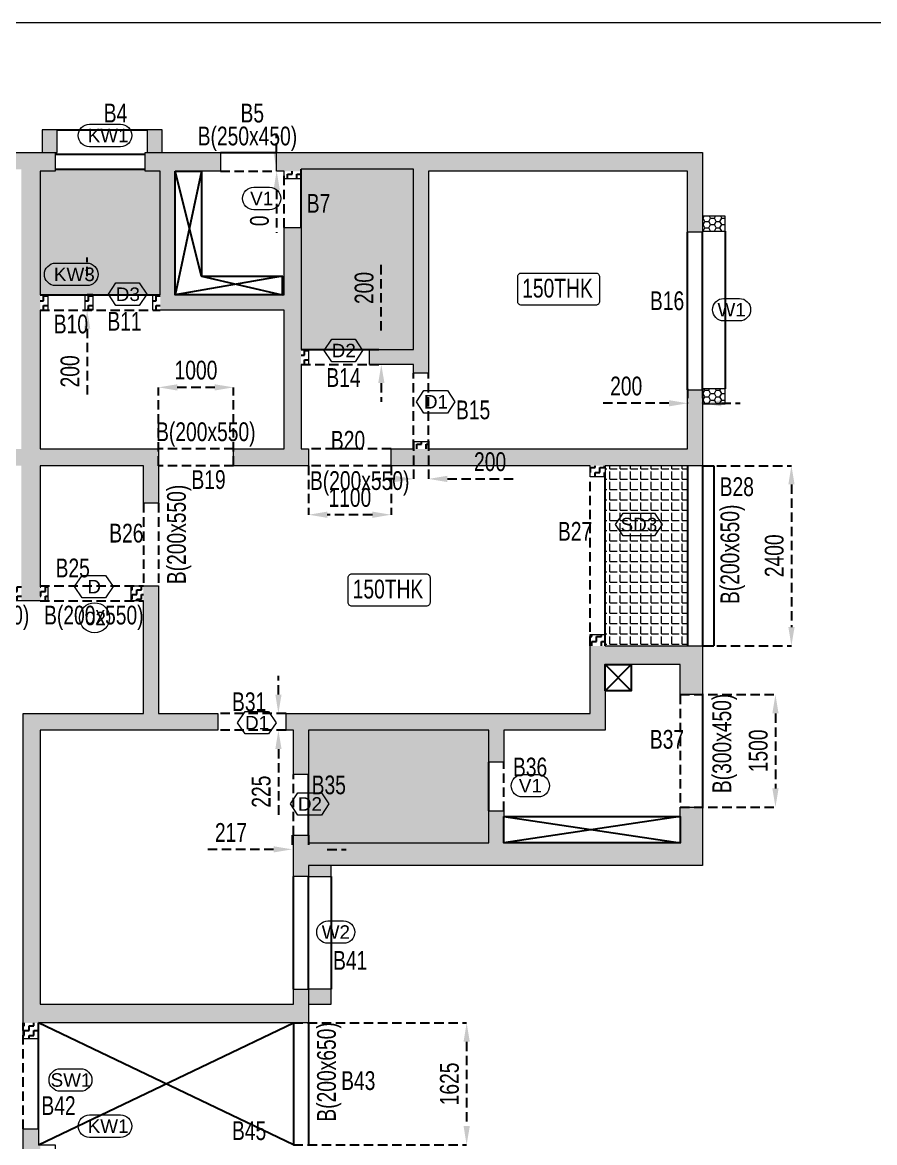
# Model space of a CAD drawing. Header units: millimetres. Extents: x 17 to 40023, y 104 to 56685.
# Drawn here: x 14725 to 26078, y 41758 to 56685 of the extents above; entities that cross this region are included whole.
import ezdxf
from ezdxf.enums import TextEntityAlignment as Align

# ---------------------------------------------------------------- set-up
doc = ezdxf.new("R2010")
doc.units = ezdxf.units.MM
doc.linetypes.add('HIDDEN', pattern=[0.375, 0.25, -0.125])
for name, color, linetype, lineweight in [('A-OPNG-DOOR-TAGS', 8, 'Continuous', 15), ('A-OPNG-WNDW-TAGS', 8, 'Continuous', 15), ("S-BEAM NO'S", 2, 'Continuous', 20), ('S-GENERAL', 252, 'Continuous', 20), ('S-HATCH', 8, 'Continuous', 20), ('s-text', 20, 'Continuous', 13), ('S-WALL', 100, 'Continuous', 20)]:
    doc.layers.add(name, color=color, linetype=linetype, lineweight=lineweight)
for name, color, linetype in [('S-BEAM', 4, 'HIDDEN'), ('S-BEAM 1', 6, 'Continuous'), ('S-CUTOUT', 25, 'Continuous'), ('S-WALL HATCH', 251, 'Continuous')]:
    doc.layers.add(name, color=color, linetype=linetype)
doc.styles.add('Dim.s & Anno.(Misc.)', font='ARIALN.TTF')
doc.styles.add('SOBHA', font='swisscl.ttf')
doc.styles.add('SOBHA SMALL', font='arial.ttf', dxfattribs={"height": 100})
doc.dimstyles.new('S-100-2', dxfattribs={"dimscale": 100, "dimtxt": 2.5, "dimasz": 2.5, "dimexe": 0, "dimexo": 0, "dimgap": 1, "dimtad": 1, "dimdec": 0, "dimzin": 0, "dimdsep": 46, "dimtxsty": 'SOBHA', "dimcen": 0.0895, "dimclrd": 8, "dimclre": 8, "dimclrt": 2, "dimadec": 0, "dimazin": 0, "dimtfac": 1, "dimtdec": 0, "dimtofl": 0, "dimtmove": 0, "dimatfit": 3, "dimfxl": 0.18, "dimtolj": 1, "dimtzin": 0, "dimlwd": -1, "dimlwe": -1, "dimarcsym": 1})
pattern_1 = [(0, (0, 0), (62.5, 62.5), [62.5, -62.5]), (90, (62.5, 0), (-62.5, 62.5), [62.5, -62.5])]
pattern_2 = [(0, (-597856.83, -91847.9), (75, 43.30127), [50, -100]), (120, (-597856.83, -91847.9), (-75, 43.30127), [50, -100]), (60, (-597856.83, -91847.9), (2e-14, 86.60254), [-100, 50])]

# ---------------------------------------------------------------- blocks, each defined once
blk = doc.blocks.new('WING 05 TYP WALLS')
at = {"layer": 'S-WALL HATCH', "ltscale": 7.5, "transparency": 33554687}
h = blk.add_hatch(color=251, dxfattribs=at)
h.dxf.hatch_style = 1
h.paths.add_polyline_path([(-596732, -44998), (-598307, -44998), (-598307, -43148), (-598307, -42948), (-598307, -41298), (-598107, -41298), (-598107, -41048), (-599307, -41048), (-599307, -41273), (-598557, -41273), (-598557, -44998), (-602082, -44998), (-602282, -44998), (-602282, -45023), (-602582, -45023), (-602582, -45223), (-602282, -45223), (-600232, -45223), (-600232, -45723), (-600032, -45723), (-600032, -45223), (-598557, -45223), (-598557, -46823), (-598557, -47023), (-598307, -47023), (-598307, -46823), (-598307, -45223), (-596932, -45223), (-596932, -45723), (-596732, -45723), (-596732, -45223)])
h = blk.add_hatch(color=251, dxfattribs=at)
h.dxf.hatch_style = 1
h.paths.add_polyline_path([(-594832, -42048), (-595057, -42048), (-595057, -42948), (-596507, -42948), (-596507, -41298), (-595907, -41298), (-595907, -41048), (-596907, -41048), (-596907, -41298), (-596707, -41298), (-596707, -42948), (-596707, -43148), (-595057, -43148), (-595057, -44998), (-595732, -44998), (-595732, -45223), (-594732, -45223), (-594732, -44998), (-594832, -44998), (-594832, -43873), (-594832, -43673)])
h = blk.add_hatch(color=251, dxfattribs=at)
h.dxf.hatch_style = 1
h.paths.add_polyline_path([(-593132, -41298), (-589682, -41298), (-589682, -42110), (-589482, -42110), (-589482, -41298), (-589482, -41048), (-593132, -41048), (-595157, -41048), (-595157, -41298), (-595057, -41298), (-594832, -41298), (-594832, -41273), (-593332, -41273), (-593332, -43673), (-593922, -43673), (-593922, -43873), (-593332, -43873), (-593332, -43988), (-593132, -43988)])
h = blk.add_hatch(dxfattribs=at)
h.set_pattern_fill('ZIGZAG', color=251, scale=500)
h.set_pattern_definition([(0, (-595056.83, -41397.9), (62.5, 62.5), [62.5, -62.5]), (90, (-594994.33, -41397.9), (-62.5, 62.5), [62.5, -62.5])])
h.paths.add_polyline_path([(-594832, -41298), (-595057, -41298), (-595057, -41398), (-594832, -41398)])
h = blk.add_hatch(dxfattribs=at)
h.set_pattern_fill('ZIGZAG', color=251, scale=500)
h.set_pattern_definition([(0, (-598306.83, -43147.9), (62.5, 62.5), [62.5, -62.5]), (90, (-598244.33, -43147.9), (-62.5, 62.5), [62.5, -62.5])])
h.paths.add_polyline_path([(-598207, -42948), (-598307, -42948), (-598307, -43148), (-598207, -43148)])
h = blk.add_hatch(dxfattribs=at)
h.set_pattern_fill('ZIGZAG', color=251, scale=500)
h.set_pattern_definition([(0, (-597706.83, -43147.9), (62.5, 62.5), [62.5, -62.5]), (90, (-597644.33, -43147.9), (-62.5, 62.5), [62.5, -62.5])])
h.paths.add_polyline_path([(-597607, -42948), (-597707, -42948), (-597707, -43148), (-597607, -43148)])
h = blk.add_hatch(dxfattribs=at)
h.set_pattern_fill('ZIGZAG', color=251, scale=500)
h.set_pattern_definition([(0, (-596806.83, -43147.9), (62.5, 62.5), [62.5, -62.5]), (90, (-596744.33, -43147.9), (-62.5, 62.5), [62.5, -62.5])])
h.paths.add_polyline_path([(-596707, -42948), (-596807, -42948), (-596807, -43148), (-596707, -43148)])
h = blk.add_hatch(dxfattribs=at)
h.set_pattern_fill('ZIGZAG', color=251, scale=500)
h.set_pattern_definition([(0, (-594831.83, -43872.9), (62.5, 62.5), [62.5, -62.5]), (90, (-594769.33, -43872.9), (-62.5, 62.5), [62.5, -62.5])])
h.paths.add_polyline_path([(-594732, -43673), (-594832, -43673), (-594832, -43873), (-594732, -43873)])
h = blk.add_hatch(color=251, dxfattribs=at)
h.dxf.hatch_style = 1
h.paths.add_polyline_path([(-589482, -44998), (-589482, -44210), (-589682, -44210), (-589682, -44998), (-593132, -44998), (-593332, -44998), (-593632, -44998), (-593632, -45223), (-590982, -45223), (-590782, -45223), (-589482, -45223)])
h = blk.add_hatch(dxfattribs=at)
h.set_pattern_fill('ZIGZAG', color=251, scale=500)
h.set_pattern_definition([(0, (-593331.83, -45372.9), (62.5, 62.5), [62.5, -62.5]), (90, (-593269.33, -45372.9), (-62.5, 62.5), [62.5, -62.5])])
h.paths.add_polyline_path([(-590782, -45223), (-590982, -45223), (-590982, -45373), (-590782, -45373)])
h.paths.add_polyline_path([(-593132, -44898), (-593332, -44898), (-593332, -44998), (-593132, -44998)])
h = blk.add_hatch(dxfattribs=at)
h.set_pattern_fill('ZIGZAG', color=251, scale=500)
h.set_pattern_definition([(0, (-598656.83, -47022.9), (62.5, 62.5), [62.5, -62.5]), (90, (-598594.33, -47022.9), (-62.5, 62.5), [62.5, -62.5])])
h.paths.add_polyline_path([(-598207, -46823), (-598307, -46823), (-598307, -47023), (-598207, -47023)])
h.paths.add_polyline_path([(-598557, -46823), (-598657, -46823), (-598657, -47023), (-598557, -47023)])
h = blk.add_hatch(color=251, dxfattribs=at)
h.dxf.hatch_style = 1
h.paths.add_polyline_path([(-594732, -52398), (-594732, -52198), (-594932, -52198), (-594932, -52398), (-598307, -52398), (-598307, -48748), (-595942, -48748), (-595942, -48523), (-596732, -48523), (-596732, -46823), (-596932, -46823), (-596932, -47023), (-596932, -48523), (-598532, -48523), (-598532, -52648), (-598332, -52648), (-594732, -52648)])
h = blk.add_hatch(dxfattribs=at)
h.set_pattern_fill('ZIGZAG', color=251, scale=500)
h.set_pattern_definition(pattern_1)
h.paths.add_polyline_path([(-596932, -46823), (-597097, -46823), (-597097, -47023), (-596932, -47023)], flags=17)
h = blk.add_hatch(dxfattribs=at)
h.set_pattern_fill('ZIGZAG', color=251, scale=500)
h.set_pattern_definition(pattern_1)
h.paths.add_polyline_path([(-590782, -47473), (-590982, -47473), (-590982, -47623), (-590782, -47623)])
h = blk.add_hatch(color=251, dxfattribs=at)
h.dxf.hatch_style = 1
h.paths.add_polyline_path([(-590782, -48523), (-590782, -47873), (-589782, -47873), (-589782, -48273), (-589482, -48273), (-589482, -47623), (-589782, -47623), (-590782, -47623), (-590982, -47623), (-590982, -48523), (-595032, -48523), (-595032, -48748), (-594932, -48748), (-594932, -49338), (-594732, -49338), (-594732, -48748), (-592332, -48748), (-592332, -49173), (-592132, -49173), (-592132, -48748), (-590782, -48748)])
h = blk.add_hatch(color=251, dxfattribs=at)
h.dxf.hatch_style = 1
h.paths.add_polyline_path([(-589482, -49773), (-589782, -49773), (-589782, -50248), (-592132, -50248), (-592132, -49823), (-592332, -49823), (-592332, -50248), (-594732, -50248), (-594932, -50248), (-594932, -50548), (-594732, -50548), (-589482, -50548)])
h = blk.add_hatch(color=251, dxfattribs=at)
h.dxf.hatch_style = 1
h.paths.add_polyline_path([(-594732, -50148), (-594932, -50148), (-594932, -50248), (-594732, -50248)], flags=17)
h = blk.add_hatch(color=251, dxfattribs=at)
h.dxf.hatch_style = 1
h.paths.add_polyline_path([(-594732, -50548), (-594932, -50548), (-594932, -50698), (-594732, -50698)], flags=17)
h = blk.add_hatch(dxfattribs=at)
h.set_pattern_fill('ZIGZAG', color=251, scale=500)
h.set_pattern_definition(pattern_1)
h.paths.add_polyline_path([(-598332, -52648), (-598532, -52648), (-598532, -52860), (-598332, -52860)])
h = blk.add_hatch(color=251, dxfattribs=at)
h.dxf.hatch_style = 1
h.paths.add_polyline_path([(-596732, -58173), (-598307, -58173), (-598307, -56323), (-598307, -56123), (-598307, -54473), (-598307, -54273), (-598332, -54273), (-598332, -54060), (-598532, -54060), (-598532, -58398), (-596982, -58398), (-596982, -59898), (-596982, -60098), (-596732, -60098), (-596732, -59898)])
at = {"layer": 'S-WALL'}
blk.add_lwpolyline([(-599307, -41048), (-598107, -41048), (-598107, -41298), (-598307, -41298), (-598307, -42948), (-598207, -42948), (-598207, -43148), (-598307, -43148), (-598307, -44998), (-596732, -44998), (-596732, -45223), (-596732, -45723), (-596932, -45723), (-596932, -45223), (-598307, -45223), (-598307, -46823), (-598207, -46823), (-598207, -47023), (-598657, -47023)], dxfattribs=at)
for points in [[(-595907, -41048), (-595907, -41298), (-596507, -41298), (-596507, -42948), (-595057, -42948), (-595057, -42048), (-594832, -42048), (-594832, -43673), (-594732, -43673), (-594732, -43873), (-594832, -43873), (-594832, -44998), (-594732, -44998), (-594732, -45223), (-595732, -45223), (-595732, -44998), (-595057, -44998), (-595057, -43148), (-596807, -43148), (-596807, -42948), (-596707, -42948), (-596707, -41298), (-596907, -41298), (-596907, -41048)], [(-593132, -41048), (-589482, -41048), (-589482, -41298), (-589482, -42110), (-589682, -42110), (-589682, -41298), (-593132, -41298), (-593132, -43988), (-593332, -43988), (-593332, -43873), (-593922, -43873), (-593922, -43673), (-593332, -43673), (-593332, -41273), (-594832, -41273), (-594832, -41398), (-595057, -41398), (-595057, -41298), (-595157, -41298), (-595157, -41048)], [(-597607, -42948), (-597607, -43148), (-597707, -43148), (-597707, -42948)], [(-593332, -44898), (-593132, -44898), (-593132, -44998), (-589682, -44998), (-589682, -44210), (-589482, -44210), (-589482, -44998), (-589482, -45223), (-590782, -45223), (-590782, -45373), (-590982, -45373), (-590982, -45223), (-593632, -45223), (-593632, -44998), (-593332, -44998)], [(-595942, -48748), (-598307, -48748), (-598307, -52398), (-594932, -52398), (-594932, -52198), (-594732, -52198), (-594732, -52398), (-594732, -52648), (-598332, -52648), (-598332, -52860), (-598532, -52860), (-598532, -52648), (-598532, -48523), (-596932, -48523), (-596932, -47023), (-597097, -47023), (-597097, -46823), (-596732, -46823), (-596732, -48523), (-595942, -48523)], [(-590982, -47473), (-590782, -47473), (-590782, -47623), (-589782, -47623), (-589482, -47623), (-589482, -48273), (-589782, -48273), (-589782, -47873), (-590782, -47873), (-590782, -48523), (-590782, -48748), (-592132, -48748), (-592132, -49173), (-592332, -49173), (-592332, -48748), (-594732, -48748), (-594732, -49338), (-594932, -49338), (-594932, -48748), (-595032, -48748), (-595032, -48523), (-590982, -48523), (-590982, -47623)], [(-592332, -49823), (-592132, -49823), (-592132, -50248), (-589782, -50248), (-589782, -49773), (-589482, -49773), (-589482, -50548), (-594732, -50548), (-594732, -50698), (-594932, -50698), (-594932, -50548), (-594932, -50248), (-594932, -50148), (-594732, -50148), (-594732, -50248), (-592332, -50248)], [(-597097, -60098), (-597097, -59898), (-596982, -59898), (-596982, -58398), (-598532, -58398), (-598532, -54060), (-598332, -54060), (-598332, -54273), (-598107, -54273), (-598107, -54473), (-598307, -54473), (-598307, -56123), (-598207, -56123), (-598207, -56323), (-598307, -56323), (-598307, -58173), (-596732, -58173), (-596732, -59898), (-596732, -59898), (-596732, -60098)]]:
    blk.add_lwpolyline(points, close=True, dxfattribs=at)
blk = doc.blocks.new('rer')
at = {"layer": 'S-HATCH', "linetype": 'Continuous', "ltscale": 500, "transparency": 33554687}
h = blk.add_hatch(dxfattribs=at)
h.set_pattern_fill('HONEY', color=25, scale=400)
h.set_pattern_definition(pattern_2)
h.paths.add_polyline_path([(-601407, -40748), (-601607, -40748), (-601607, -41048), (-601407, -41048)])
h.paths.add_polyline_path([(-599107, -40748), (-599307, -40748), (-599307, -41048), (-599107, -41048)])
h.paths.add_polyline_path([(-598082, -40748), (-598282, -40748), (-598282, -41048), (-598107, -41048), (-598082, -41048)])
h.paths.add_polyline_path([(-596682, -40748), (-596882, -40748), (-596882, -41048), (-596682, -41048)])
at = {"layer": 'S-HATCH', "ltscale": 7.5}
h = blk.add_hatch(dxfattribs=at)
h.set_pattern_fill('TRIANG', color=8, scale=500)
h.set_pattern_definition([(60, (105314.17, -1923.17), (-93.75, 162.379763), [93.75, -93.75]), (120, (105314.17, -1923.17), (-187.5, 1e-07), [93.75, -93.75]), (0, (105267.3, -1841.98), (93.75, 162.379763), [93.75, -93.75])])
h.paths.add_polyline_path([(-598307, -42948), (-596707, -42948), (-596707, -41273), (-598307, -41273)])
h.paths.add_polyline_path([(-593332, -41273), (-594832, -41273), (-594832, -43673), (-593332, -43673)])
h.paths.add_polyline_path([(-594732, -50248), (-592332, -50248), (-592332, -48748), (-594732, -48748)])
at = {"layer": 'S-HATCH', "linetype": 'Continuous', "ltscale": 500, "transparency": 33554687}
h = blk.add_hatch(dxfattribs=at)
h.set_pattern_fill('HONEY', color=25, scale=400)
h.set_pattern_definition(pattern_2)
h.paths.add_polyline_path([(-589182, -44198), (-589482, -44198), (-589482, -44398), (-589182, -44398)])
h.paths.add_polyline_path([(-589182, -41898), (-589482, -41898), (-589482, -42098), (-589182, -42098)])
at = {"layer": 'S-HATCH', "ltscale": 7.5}
h = blk.add_hatch(dxfattribs=at)
h.set_pattern_fill('ANGLE', color=8, scale=500)
h.set_pattern_definition([(0, (0, 0), (0, 137.5), [100, -37.5]), (90, (0, 0), (-137.5, 8e-15), [100, -37.5])])
h.paths.add_polyline_path([(-590782, -47623), (-589682, -47623), (-589682, -45223), (-590782, -45223)])
at = {"layer": 'S-HATCH', "linetype": 'Continuous', "ltscale": 500, "transparency": 33554687}
h = blk.add_hatch(dxfattribs=at)
h.set_pattern_fill('HONEY', color=25, scale=400)
h.set_pattern_definition(pattern_2)
h.paths.add_polyline_path([(-594432, -50548), (-594732, -50548), (-594732, -50698), (-594432, -50698)])
h.paths.add_polyline_path([(-594432, -52198), (-594732, -52198), (-594732, -52398), (-594432, -52398)])
h.paths.add_polyline_path([(-589182, -55098), (-589482, -55098), (-589482, -55298), (-589182, -55298)])
h.paths.add_polyline_path([(-589182, -57398), (-589482, -57398), (-589482, -57410), (-589482, -57598), (-589182, -57598)])
at = {"layer": 'S-BEAM', "ltscale": 500}
for p, q in [((-595907, -41298), (-595157, -41298)), ((-595057, -42048), (-595057, -41298)), ((-598307, -43148), (-596707, -43148)), ((-594832, -43873), (-593922, -43873)), ((-593332, -44998), (-593332, -43988)), ((-593132, -44998), (-593132, -43988)), ((-595732, -44998), (-596732, -44998)), ((-593632, -44998), (-594732, -44998)), ((-595732, -45223), (-596732, -45223)), ((-593632, -45223), (-594732, -45223)), ((-590982, -47623), (-590982, -45373)), ((-596932, -45723), (-596932, -46823)), ((-596732, -45723), (-596732, -46823)), ((-598307, -46823), (-596932, -46823)), ((-598307, -47023), (-596932, -47023)), ((-589782, -48273), (-589782, -49773)), ((-595032, -48523), (-595942, -48523)), ((-595032, -48748), (-595942, -48748)), ((-592132, -49823), (-592132, -49173)), ((-594932, -50148), (-594932, -49338)), ((-598532, -54060), (-598532, -52648))]:
    blk.add_line(p, q, dxfattribs=at)
at = {"layer": 'S-BEAM 1', "color": 1}
for p, q in [((-598082, -40748), (-596882, -40748)), ((-595907, -41048), (-595157, -41048)), ((-598107, -41073), (-596907, -41073)), ((-598107, -41273), (-596907, -41273)), ((-594832, -42048), (-594832, -41273)), ((-589682, -44210), (-589682, -42110)), ((-589482, -44210), (-589482, -42110)), ((-589182, -42098), (-589182, -44198)), ((-598307, -42948), (-596707, -42948)), ((-594832, -43673), (-593922, -43673)), ((-589682, -45223), (-589682, -47623)), ((-589482, -45223), (-589482, -47623)), ((-589482, -45223), (-589332, -45223)), ((-589332, -45223), (-589332, -47623)), ((-590782, -47623), (-590782, -45373)), ((-589482, -47623), (-589332, -47623)), ((-589482, -48273), (-589482, -49773)), ((-592332, -49823), (-592332, -49173)), ((-594732, -50148), (-594732, -49338)), ((-594932, -52198), (-594932, -50698)), ((-594732, -52198), (-594732, -50698)), ((-594432, -50698), (-594432, -52198)), ((-598332, -54060), (-598332, -52648)), ((-594932, -52648), (-594932, -54273)), ((-594732, -52648), (-594732, -54273))]:
    blk.add_line(p, q, dxfattribs=at)
for points in [[(-596507, -41298), (-596157, -41298), (-596157, -42698), (-595082, -42698), (-595082, -42948), (-596507, -42948)], [(-590782, -48223), (-590782, -47873), (-590432, -47873), (-590432, -48223)], [(-592132, -49898), (-589782, -49898), (-589782, -50248), (-592132, -50248)]]:
    blk.add_lwpolyline(points, close=True, dxfattribs=at)
at = {"layer": 'S-CUTOUT', "color": 35}
for p, q in [((-596157, -41298), (-596507, -42948)), ((-596157, -42698), (-596507, -41298)), ((-595082, -42698), (-596507, -42948)), ((-596157, -42698), (-595082, -42948)), ((-590432, -47873), (-590782, -48223)), ((-590782, -47873), (-590432, -48223)), ((-589782, -49898), (-592132, -50248)), ((-592132, -49898), (-589782, -50248)), ((-598332, -54273), (-594932, -52648)), ((-594932, -54273), (-598332, -52648))]:
    blk.add_line(p, q, dxfattribs=at)
at = {"layer": 'S-WALL'}
for points in [[(-598082, -41048), (-598082, -40748), (-598282, -40748), (-598282, -41048)], [(-596682, -41048), (-596682, -40748), (-596882, -40748), (-596882, -41048)], [(-589482, -42098), (-589182, -42098), (-589182, -41898), (-589482, -41898)], [(-589482, -44398), (-589182, -44398), (-589182, -44198), (-589482, -44198)], [(-594732, -50698), (-594432, -50698), (-594432, -50548), (-594732, -50548)], [(-594732, -52398), (-594432, -52398), (-594432, -52198), (-594732, -52198)]]:
    blk.add_lwpolyline(points, close=True, dxfattribs=at)
blk = doc.blocks.new('TAGS W5')
at = {"layer": 'A-OPNG-DOOR-TAGS'}
for points in [[(27479, -1504), (27064, -1504, -1), (27064, -1204), (27479, -1204, -1)], [(29462, -2343), (29254, -2343, -1), (29254, -2043), (29462, -2043, -1)], [(27029, -3354), (26614, -3354, -1), (26614, -3054), (27029, -3054, -1)], [(35723, -3825), (35515, -3825, -1), (35515, -3525), (35723, -3525, -1)], [(33042, -10168), (32834, -10168, -1), (32834, -9868), (33042, -9868, -1)], [(30450, -12118), (30242, -12118, -1), (30242, -11818), (30450, -11818, -1)], [(27479, -14704), (27064, -14704, -1), (27064, -14404), (27479, -14404, -1)]]:
    blk.add_lwpolyline(points, format="xyb", close=True, dxfattribs=at)
for points in [[(27727, -3619), (27416, -3619), (27316, -3469), (27416, -3319), (27727, -3319), (27827, -3469)], [(30604, -4369), (30292, -4369), (30192, -4219), (30292, -4069), (30604, -4069), (30704, -4219)], [(31833, -5052), (31521, -5052), (31421, -4902), (31521, -4752), (31833, -4752), (31933, -4902)], [(34593, -6688), (34174, -6688), (34074, -6538), (34174, -6388), (34593, -6388), (34693, -6538)], [(27279, -7515), (26967, -7515), (26867, -7365), (26967, -7215), (27279, -7215), (27379, -7365)], [(29450, -9328), (29138, -9328), (29038, -9178), (29138, -9028), (29450, -9028), (29550, -9178)], [(30154, -10411), (29842, -10411), (29742, -10261), (29842, -10111), (30154, -10111), (30254, -10261)]]:
    blk.add_lwpolyline(points, close=True, dxfattribs=at)
blk.add_circle((27133, -7780, 0), 200, dxfattribs=at)
at = {"layer": 'A-OPNG-WNDW-TAGS'}
blk.add_lwpolyline([(26947, -14089), (26676, -14089, -1), (26676, -13789), (26947, -13789, -1)], format="xyb", close=True, dxfattribs=at)
at = {"layer": 'A-OPNG-DOOR-TAGS', "style": 'SOBHA SMALL'}
for s, p in [('KW1', (27313, -1354)), ('V1', (29359, -2193)), ('KW3', (26863, -3204)), ('D3', (27576, -3469)), ('W1', (35620, -3675)), ('D2', (30452, -4219)), ('D1', (31681, -4902)), ('SD3', (34385, -6538, 0)), ('D', (27127, -7365)), ('02', (27145, -7790, 0)), ('D1', (29298, -9178)), ('V1', (32939, -10018)), ('D2', (30002, -10261)), ('W2', (30347, -11968)), ('SW1', (26819, -13939)), ('KW1', (27313, -14554))]:
    blk.add_text(s, height=180, dxfattribs=at).set_placement(p, align=Align.MIDDLE_CENTER)
blk = doc.blocks.new('*D112')
at = {"layer": 'Defpoints', "color": 0, "linetype": 'Continuous', "ltscale": 500, "transparency": 16777216}
for p in [(17362, 54703), (18112, 54703), (18112, 54703)]:
    blk.add_point(p, dxfattribs=at)
at = {"layer": 'S-BEAM', "color": 8, "ltscale": 500, "transparency": 16777216}
for p, q in [((18112, 54953), (18112, 55203)), ((17362, 54703), (18112, 54703)), ((18112, 54703), (18112, 54703)), ((18112, 54453), (18112, 53879))]:
    blk.add_line(p, q, dxfattribs=at)
at = {"layer": 'S-BEAM', "color": 8, "linetype": 'Continuous', "ltscale": 500, "transparency": 16777216}
for points in [[(18070, 54953), (18154, 54953), (18112, 54703)], [(18070, 54453), (18154, 54453), (18112, 54703)]]:
    blk.add_solid(points, dxfattribs=at)
at = {"layer": 'S-BEAM', "color": 2, "linetype": 'Continuous', "ltscale": 500, "transparency": 16777216, "insert": (17884, 54041), "char_height": 250, "attachment_point": 5, "rotation": 90, "style": 'SOBHA'}
blk.add_mtext('\\A1;0', dxfattribs=at)
blk = doc.blocks.new('*D119')
at = {"layer": 'Defpoints', "color": 0, "linetype": 'Continuous', "ltscale": 500, "transparency": 16777216}
for p in [(16537, 51822), (16537, 50778), (17537, 50778)]:
    blk.add_point(p, dxfattribs=at)
at = {"layer": 'S-BEAM', "color": 8, "ltscale": 500, "transparency": 16777216}
for p, q in [((16537, 50778), (16537, 51822)), ((17287, 51822), (16787, 51822)), ((17537, 50778), (17537, 51822))]:
    blk.add_line(p, q, dxfattribs=at)
at = {"layer": 'S-BEAM', "color": 8, "linetype": 'Continuous', "ltscale": 500, "transparency": 16777216}
for points in [[(16787, 51863), (16787, 51780), (16537, 51822)], [(17287, 51863), (17287, 51780), (17537, 51822)]]:
    blk.add_solid(points, dxfattribs=at)
at = {"layer": 'S-BEAM', "color": 2, "linetype": 'Continuous', "ltscale": 500, "transparency": 16777216, "insert": (17037, 52050), "char_height": 250, "attachment_point": 5, "style": 'SOBHA'}
blk.add_mtext('\\A1;1000', dxfattribs=at)
blk = doc.blocks.new('*D120')
at = {"layer": 'Defpoints', "color": 0, "linetype": 'Continuous', "ltscale": 500, "transparency": 16777216}
for p in [(18537, 50778), (19637, 50778), (18537, 50125)]:
    blk.add_point(p, dxfattribs=at)
at = {"layer": 'S-BEAM', "color": 8, "ltscale": 500, "transparency": 16777216}
for p, q in [((18537, 50778), (18537, 50125)), ((19637, 50778), (19637, 50125)), ((19387, 50125), (18787, 50125))]:
    blk.add_line(p, q, dxfattribs=at)
at = {"layer": 'S-BEAM', "color": 8, "linetype": 'Continuous', "ltscale": 500, "transparency": 16777216}
for points in [[(18787, 50166), (18787, 50083), (18537, 50125)], [(19387, 50166), (19387, 50083), (19637, 50125)]]:
    blk.add_solid(points, dxfattribs=at)
at = {"layer": 'S-BEAM', "color": 2, "linetype": 'Continuous', "ltscale": 500, "transparency": 16777216, "insert": (19087, 50353), "char_height": 250, "attachment_point": 5, "style": 'SOBHA'}
blk.add_mtext('\\A1;1100', dxfattribs=at)
blk = doc.blocks.new('*D123')
at = {"layer": 'Defpoints', "color": 0, "linetype": 'Continuous', "ltscale": 500, "transparency": 16777216}
for p in [(23787, 50778), (23787, 48378), (24970, 48378)]:
    blk.add_point(p, dxfattribs=at)
at = {"layer": 'S-BEAM', "color": 8, "ltscale": 500, "transparency": 16777216}
for p, q in [((23787, 50778), (24970, 50778)), ((24970, 50528), (24970, 48628)), ((23787, 48378), (24970, 48378))]:
    blk.add_line(p, q, dxfattribs=at)
at = {"layer": 'S-BEAM', "color": 8, "linetype": 'Continuous', "ltscale": 500, "transparency": 16777216}
for points in [[(24929, 50528), (25012, 50528), (24970, 50778)], [(24929, 48628), (25012, 48628), (24970, 48378)]]:
    blk.add_solid(points, dxfattribs=at)
at = {"layer": 'S-BEAM', "color": 2, "linetype": 'Continuous', "ltscale": 500, "transparency": 16777216, "insert": (24742, 49578), "char_height": 250, "attachment_point": 5, "rotation": 90, "style": 'SOBHA'}
blk.add_mtext('\\A1;2400', dxfattribs=at)
blk = doc.blocks.new('*D124')
at = {"layer": 'Defpoints', "color": 0, "linetype": 'Continuous', "ltscale": 500, "transparency": 16777216}
for p in [(23487, 47728), (23487, 46228), (24757, 46228)]:
    blk.add_point(p, dxfattribs=at)
at = {"layer": 'S-BEAM', "color": 8, "ltscale": 500, "transparency": 16777216}
for p, q in [((23487, 47728), (24757, 47728)), ((24757, 47478), (24757, 46478)), ((23487, 46228), (24757, 46228))]:
    blk.add_line(p, q, dxfattribs=at)
at = {"layer": 'S-BEAM', "color": 8, "linetype": 'Continuous', "ltscale": 500, "transparency": 16777216}
for points in [[(24716, 47478), (24799, 47478), (24757, 47728)], [(24716, 46478), (24799, 46478), (24757, 46228)]]:
    blk.add_solid(points, dxfattribs=at)
at = {"layer": 'S-BEAM', "color": 2, "linetype": 'Continuous', "ltscale": 500, "transparency": 16777216, "insert": (24529, 46978), "char_height": 250, "attachment_point": 5, "rotation": 90, "style": 'SOBHA'}
blk.add_mtext('\\A1;1500', dxfattribs=at)
blk = doc.blocks.new('*D166')
at = {"layer": 'Defpoints', "color": 0, "linetype": 'Continuous', "ltscale": 500, "transparency": 16777216}
for p in [(18337, 43353), (18337, 41728), (20643, 41728)]:
    blk.add_point(p, dxfattribs=at)
at = {"layer": 'S-BEAM', "color": 8, "ltscale": 500, "transparency": 16777216}
for p, q in [((18337, 43353), (20643, 43353)), ((20643, 43103), (20643, 41978)), ((18337, 41728), (20643, 41728))]:
    blk.add_line(p, q, dxfattribs=at)
at = {"layer": 'S-BEAM', "color": 8, "linetype": 'Continuous', "ltscale": 500, "transparency": 16777216}
for points in [[(20602, 43103), (20685, 43103), (20643, 43353)], [(20602, 41978), (20685, 41978), (20643, 41728)]]:
    blk.add_solid(points, dxfattribs=at)
at = {"layer": 'S-BEAM', "color": 2, "linetype": 'Continuous', "ltscale": 500, "transparency": 16777216, "insert": (20415, 42540), "char_height": 250, "attachment_point": 5, "rotation": 90, "style": 'SOBHA'}
blk.add_mtext('\\A1;1625', dxfattribs=at)
blk = doc.blocks.new('*D193')
at = {"layer": 'Defpoints', "color": 0, "linetype": 'Continuous', "ltscale": 500, "transparency": 16777216}
for p in [(15662, 53053), (15587, 52853), (15662, 52853)]:
    blk.add_point(p, dxfattribs=at)
at = {"layer": 'S-BEAM', "color": 8, "ltscale": 500, "transparency": 16777216}
for p, q in [((15587, 53303), (15587, 53553)), ((15662, 53053), (15587, 53053)), ((15662, 52853), (15587, 52853)), ((15587, 52603), (15587, 51716))]:
    blk.add_line(p, q, dxfattribs=at)
at = {"layer": 'S-BEAM', "color": 8, "linetype": 'Continuous', "ltscale": 500, "transparency": 16777216}
for points in [[(15546, 53303), (15629, 53303), (15587, 53053)], [(15546, 52603), (15629, 52603), (15587, 52853)]]:
    blk.add_solid(points, dxfattribs=at)
at = {"layer": 'S-BEAM', "color": 2, "linetype": 'Continuous', "ltscale": 500, "transparency": 16777216, "insert": (15359, 52035), "char_height": 250, "attachment_point": 5, "rotation": 90, "style": 'SOBHA'}
blk.add_mtext('\\A1;200', dxfattribs=at)
blk = doc.blocks.new('*D196')
at = {"layer": 'Defpoints', "color": 0, "linetype": 'Continuous', "ltscale": 500, "transparency": 16777216}
for p in [(19347, 52328), (19506, 52328), (19347, 52128)]:
    blk.add_point(p, dxfattribs=at)
at = {"layer": 'S-BEAM', "color": 8, "ltscale": 500, "transparency": 16777216}
for p, q in [((19506, 52578), (19506, 53464)), ((19347, 52328), (19506, 52328)), ((19347, 52128), (19506, 52128)), ((19506, 51878), (19506, 51628))]:
    blk.add_line(p, q, dxfattribs=at)
at = {"layer": 'S-BEAM', "color": 8, "linetype": 'Continuous', "ltscale": 500, "transparency": 16777216}
for points in [[(19465, 52578), (19548, 52578), (19506, 52328)], [(19465, 51878), (19548, 51878), (19506, 52128)]]:
    blk.add_solid(points, dxfattribs=at)
at = {"layer": 'S-BEAM', "color": 2, "linetype": 'Continuous', "ltscale": 500, "transparency": 16777216, "insert": (19278, 53146), "char_height": 250, "attachment_point": 5, "rotation": 90, "style": 'SOBHA'}
blk.add_mtext('\\A1;200', dxfattribs=at)
blk = doc.blocks.new('*D197')
at = {"layer": 'Defpoints', "color": 0, "linetype": 'Continuous', "ltscale": 500, "transparency": 16777216}
for p in [(19937, 51103), (20137, 51103), (20137, 50602)]:
    blk.add_point(p, dxfattribs=at)
at = {"layer": 'S-BEAM', "color": 8, "ltscale": 500, "transparency": 16777216}
for p, q in [((19937, 51103), (19937, 50602)), ((20137, 51103), (20137, 50602)), ((19687, 50602), (19437, 50602)), ((20387, 50602), (21274, 50602))]:
    blk.add_line(p, q, dxfattribs=at)
at = {"layer": 'S-BEAM', "color": 8, "linetype": 'Continuous', "ltscale": 500, "transparency": 16777216}
for points in [[(19687, 50644), (19687, 50560), (19937, 50602)], [(20387, 50644), (20387, 50560), (20137, 50602)]]:
    blk.add_solid(points, dxfattribs=at)
at = {"layer": 'S-BEAM', "color": 2, "linetype": 'Continuous', "ltscale": 500, "transparency": 16777216, "insert": (20955, 50830), "char_height": 250, "attachment_point": 5, "style": 'SOBHA'}
blk.add_mtext('\\A1;200', dxfattribs=at)
blk = doc.blocks.new('*D198')
at = {"layer": 'Defpoints', "color": 0, "linetype": 'Continuous', "ltscale": 500, "transparency": 16777216}
for p in [(23587, 51803), (23787, 51803), (23587, 51610)]:
    blk.add_point(p, dxfattribs=at)
at = {"layer": 'S-BEAM', "color": 8, "ltscale": 500, "transparency": 16777216}
for p, q in [((23587, 51803), (23587, 51610)), ((23787, 51803), (23787, 51610)), ((23337, 51610), (22450, 51610)), ((24037, 51610), (24287, 51610))]:
    blk.add_line(p, q, dxfattribs=at)
at = {"layer": 'S-BEAM', "color": 8, "linetype": 'Continuous', "ltscale": 500, "transparency": 16777216}
for points in [[(23337, 51652), (23337, 51568), (23587, 51610)], [(24037, 51652), (24037, 51568), (23787, 51610)]]:
    blk.add_solid(points, dxfattribs=at)
at = {"layer": 'S-BEAM', "color": 2, "linetype": 'Continuous', "ltscale": 500, "transparency": 16777216, "insert": (22769, 51838), "char_height": 250, "attachment_point": 5, "style": 'SOBHA'}
blk.add_mtext('\\A1;200', dxfattribs=at)
blk = doc.blocks.new('*D203')
at = {"layer": 'Defpoints', "color": 0, "linetype": 'Continuous', "ltscale": 500, "transparency": 16777216}
for p in [(18237, 47478), (18135, 47253), (18237, 47253)]:
    blk.add_point(p, dxfattribs=at)
at = {"layer": 'S-BEAM', "color": 8, "ltscale": 500, "transparency": 16777216}
for p, q in [((18135, 47728), (18135, 47978)), ((18237, 47478), (18135, 47478)), ((18237, 47253), (18135, 47253)), ((18135, 47003), (18135, 46117))]:
    blk.add_line(p, q, dxfattribs=at)
at = {"layer": 'S-BEAM', "color": 8, "linetype": 'Continuous', "ltscale": 500, "transparency": 16777216}
for points in [[(18094, 47728), (18177, 47728), (18135, 47478)], [(18094, 47003), (18177, 47003), (18135, 47253)]]:
    blk.add_solid(points, dxfattribs=at)
at = {"layer": 'S-BEAM', "color": 2, "linetype": 'Continuous', "ltscale": 500, "transparency": 16777216, "insert": (17907, 46435), "char_height": 250, "attachment_point": 5, "rotation": 90, "style": 'SOBHA'}
blk.add_mtext('\\A1;225', dxfattribs=at)
blk = doc.blocks.new('*D205')
at = {"layer": 'Defpoints', "color": 0, "linetype": 'Continuous', "ltscale": 500, "transparency": 16777216}
for p in [(18320, 45853), (18537, 45853), (18320, 45666)]:
    blk.add_point(p, dxfattribs=at)
at = {"layer": 'S-BEAM', "color": 8, "ltscale": 500, "transparency": 16777216}
for p, q in [((18320, 45853), (18320, 45666)), ((18537, 45853), (18537, 45666)), ((18070, 45666), (17186, 45666)), ((18787, 45666), (19037, 45666))]:
    blk.add_line(p, q, dxfattribs=at)
at = {"layer": 'S-BEAM', "color": 8, "linetype": 'Continuous', "ltscale": 500, "transparency": 16777216}
for points in [[(18070, 45707), (18070, 45624), (18320, 45666)], [(18787, 45707), (18787, 45624), (18537, 45666)]]:
    blk.add_solid(points, dxfattribs=at)
at = {"layer": 'S-BEAM', "color": 2, "linetype": 'Continuous', "ltscale": 500, "transparency": 16777216, "insert": (17503, 45891), "char_height": 250, "attachment_point": 5, "style": 'SOBHA'}
blk.add_mtext('\\A1;217', dxfattribs=at)

msp = doc.modelspace()

# ---------------------------------------------------------------- linework, layer by layer
at = {"layer": 'S-GENERAL', "color": 252, "ltscale": 7.5}
msp.add_lwpolyline([(16.9, 56685.1), (40023.4, 56685.1), (40023.4, 104.4), (16.9, 104.4)], close=True, dxfattribs=at)
at = {"layer": 'S-GENERAL', "color": 160}
for points in [[(21372.8, 53345.6), (22363.4, 53345.6, -0.4142136), (22413.4, 53295.6), (22413.4, 52966.8, -0.4142136), (22363.4, 52916.8), (21372.8, 52916.8, -0.4142136), (21322.8, 52966.8), (21322.8, 53295.6, -0.4142136)], [(19114.3, 49336.1), (20104.9, 49336.1, -0.4142136), (20154.9, 49286.1), (20154.9, 48957.2, -0.4142136), (20104.9, 48907.2), (19114.3, 48907.2, -0.4142136), (19064.3, 48957.2), (19064.3, 49286.1, -0.4142136)]]:
    msp.add_lwpolyline(points, format="xyb", close=True, dxfattribs=at)

# ---------------------------------------------------------------- block references
at = {"layer": 'A-OPNG-DOOR-TAGS', "color": 2}
msp.add_blockref('TAGS W5', (-11446.5, 56531.8), dxfattribs=at)
at = {"layer": 'S-BEAM', "color": 1, "linetype": 'Continuous'}
msp.add_blockref('rer', (613268.9, 96000.7), dxfattribs=at)
at = {"layer": 'S-BEAM 1', "color": 1}
msp.add_blockref('WING 05 TYP WALLS', (613268.9, 96000.7), dxfattribs=at)

# ---------------------------------------------------------------- texts
at = {"layer": "S-BEAM NO'S", "color": 3, "linetype": 'Continuous', "style": 'SOBHA'}
for s, p in [('B4', (15808.3, 55351.9)), ('B5', (17630.3, 55351.9)), ('B7', (18512.8, 54148.9)), ('B16', (23085.3, 52850.9)), ('B10', (15142.8, 52541.4)), ('B11', (15857.3, 52577.4)), ('B14', (18774.3, 51827.9)), ('B15', (20501.3, 51396.9)), ('B20', (18834.3, 50991.9)), ('B19', (16976.8, 50468.4)), ('B28', (24014.3, 50373.4)), ('B26', (15881.3, 49754.4)), ('B27', (21859.3, 49778.4)), ('B25', (15166.8, 49290.4)), ('B31', (17517.3, 47507.4)), ('B37', (23084.3, 47006.9)), ('B36', (21260.3, 46637.9)), ('B35', (18578.3, 46399.9)), ('B41', (18863.8, 44060.9)), ('B43', (18971.3, 42459.4)), ('B42', (14977.8, 42125.9)), ('B45', (17516.8, 41792.4))]:
    msp.add_text(s, height=250, dxfattribs=at).set_placement(p)
at = {"layer": "S-BEAM NO'S", "color": 2, "char_height": 250, "width": 3976.363, "attachment_point": 3, "style": 'Dim.s & Anno.(Misc.)'}
for s, insert in [('{\\fSwis721 LtCn BT|b0|i0|c0|p34;B(250x450)}', (18384.9, 55296.3)), ('{\\fSwis721 LtCn BT|b0|i0|c0|p34;B(200x550)}', (17830.4, 51355.5, 0)), ('{\\fSwis721 LtCn BT|b0|i0|c0|p34;B(200x550)}', (19880.4, 50705, 0)), ('{\\fSwis721 LtCn BT|b0|i0|c0|p34;B(200x550)}', (14815.9, 48912.3, 0)), ('{\\fSwis721 LtCn BT|b0|i0|c0|p34;B(200x550)}', (16338.4, 48912.3, 0))]:
    msp.add_mtext(s, dxfattribs=dict(at, insert=insert))
at = {"layer": "S-BEAM NO'S", "color": 2, "char_height": 250, "width": 3976.363, "attachment_point": 3, "rotation": 90, "style": 'Dim.s & Anno.(Misc.)'}
for s, insert in [('{\\fSwis721 LtCn BT|b0|i0|c0|p34;B(200x550)}', (16651.9, 50524.3)), ('{\\fSwis721 LtCn BT|b0|i0|c0|p34;B(200x650)}', (24025, 50259.9, 0)), ('{\\fSwis721 LtCn BT|b0|i0|c0|p34;B(300x450)}', (23917.8, 47739.9)), ('{\\fSwis721 LtCn BT|b0|i0|c0|p34;B(200x650)}', (18650.5, 43362.4, 0))]:
    msp.add_mtext(s, dxfattribs=dict(at, insert=insert))
at = {"layer": 's-text', "color": 2, "char_height": 250, "width": 3976.363, "attachment_point": 1, "style": 'Dim.s & Anno.(Misc.)'}
for insert in [(21383.2, 53268.6, -416), (19124.7, 49259, -416)]:
    msp.add_mtext('{\\fSwis721 LtCn BT|b0|i0|c0|p34;150THK }', dxfattribs=dict(at, insert=insert))

# ---------------------------------------------------------------- dimensions: what is measured, and where the dimension line sits
at = {"layer": 'S-BEAM', "color": 6, "linetype": 'Continuous', "ltscale": 500}
for base, p1, p2, picture, middle in [((18112.0812488, 54702.8350022), (17362.0812488, 54702.8350022), (18112.0812488, 54702.8350022), '*D112', (17884.0504493, 54040.7445697)), ((15587.3, 52852.8), (15662.1, 53052.8), (15662.1, 52852.8), '*D193', (15359.3, 52034.5)), ((19506.3, 52327.8), (19347.1, 52127.8), (19347.1, 52327.8), '*D196', (19278.3, 53146.1)), ((18135.3, 47252.8), (18237.1, 47477.8), (18237.1, 47252.8), '*D203', (17907.3, 46434.9)), ((24757.3, 46227.8), (23487.1, 47727.8), (23487.1, 46227.8), '*D124', (24529.3, 46977.8)), ((20643.3, 41727.8), (18337.1, 43352.8), (18337.1, 41727.8), '*D166', (20415.3, 42540.3))]:
    dim = msp.add_linear_dim(base=base, p1=p1, p2=p2, angle=90, dimstyle='S-100-2', dxfattribs=at)
    dim.commit()
    dim.dimension.update_dxf_attribs({"geometry": picture, "text_midpoint": middle})
for base, p1, p2, picture, middle in [((16537.1, 51821.6), (17537.1, 50777.8), (16537.1, 50777.8), '*D119', (17037.1, 52049.6)), ((23587.1, 51610.1), (23787.1, 51802.8), (23587.1, 51802.8), '*D198', (22768.8, 51838.1)), ((20137.1, 50602.1), (19937.1, 51102.8), (20137.1, 51102.8), '*D197', (20955.4, 50830.1)), ((18537.1, 50124.6), (19637.1, 50777.8), (18537.1, 50777.8), '*D120', (19087.1, 50352.6)), ((18320.3, 45665.6), (18537.1, 45852.8), (18320.3, 45852.8), '*D205', (17503.1, 45891.1))]:
    dim = msp.add_linear_dim(base=base, p1=p1, p2=p2, dimstyle='S-100-2', dxfattribs=at)
    dim.commit()
    dim.dimension.update_dxf_attribs({"geometry": picture, "text_midpoint": middle})
dim = msp.add_aligned_dim(p1=(23787.1, 50777.8), p2=(23787.1, 48377.8), distance=1183.2, dimstyle='S-100-2', dxfattribs=at)
dim.commit()
dim.dimension.update_dxf_attribs({"geometry": '*D123', "text_midpoint": (24742.3, 49577.8)})

doc.saveas('drawing.dxf')
